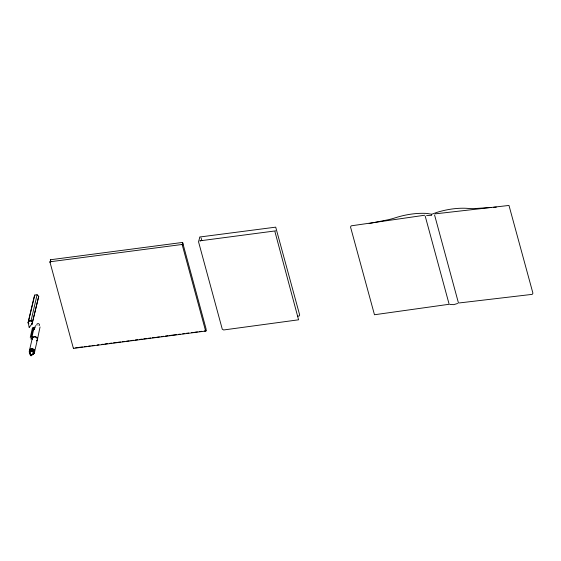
<?xml version="1.0" encoding="UTF-8"?>
<svg xmlns="http://www.w3.org/2000/svg" width="561" height="561" viewBox="0 0 561 561"><rect width="100%" height="100%" fill="white"/><g stroke="black" fill="none" stroke-linecap="round" stroke-linejoin="round"><path stroke-width="0.84" d="M30.666 338.949C32.166 338.963 32.727 336.831 31.388 335.843L33.204 328.122L35.413 327.631M31.339 324.251A2.076 1.732 13.1 0 0 32.089 321.804A2.076 1.732 13.1 0 0 29.088 321.187A2.076 1.732 13.1 0 0 28.863 323.739L28.05 322.947L34.109 296.916L34.796 295.03L37.11 294.728L38.737 296.306L31.991 324.223L38.737 296.306M28.05 322.947L34.796 295.03M32.678 322.344L31.051 320.759L37.11 294.728M31.823 337.427L33.597 329.784L34.172 329.433L33.744 327.848M29.544 350.057L32.258 338.402M37.314 340.036L34.6 351.698A2.665 2.223 13.1 0 0 32.503 348.697A2.665 2.223 13.1 0 0 29.431 350.632M37.412 339.629L40.041 326.951M431.325 215.627L431.64 214.267L436.823 212.416A47.874 24.039 -15.2 0 1 466.661 208.313L469.438 208.524A26.037 13.071 -15.2 0 0 475.426 208.51L491.12 207.458M29.263 327.414L32.117 323.683M35.006 326.649L35.764 325.646M199.863 237.072L198.531 241.784L222.275 329.188L223.657 329.966L298.578 319.805L274.946 231.665M200.011 236.973L275.703 227.149L299.651 314.91L299.272 315.948L297.505 316.257M457.622 303.487L453.674 304.658L449.915 304.455M369.152 223.53L386.185 220.157A42.25 21.213 -15.2 0 0 395.4 217.773L397.188 217.205A48.302 24.256 -15.2 0 1 427.202 213.46L431.64 214.267M430.687 215.347L426.584 215.494M424.705 215.228L351.207 225.831L350.527 226.995L374.475 314.749L448.505 304.364M34.354 327.336L33.309 327.477A0.954 0.477 -15.2 0 0 32.419 328.017L30.245 337.512L31.879 336.039L31.388 335.843M50.546 262.366A1.9 0.428 82.5 0 0 50.357 259.764L182.598 242.429L205.866 328.122A1.9 0.428 82.5 0 1 206.062 330.731L204.33 330.955M275.724 230.852L199.835 240.844L200.326 240.992M73.821 348.058A1.9 0.428 82.5 0 1 73.154 347.49L49.88 261.798L182.122 244.47A1.9 0.428 82.5 0 0 182.788 245.038A1.9 0.428 82.5 0 0 182.598 242.429M28.737 321.067L31.051 320.759M75.546 347.834L82.467 346.929M84.192 346.698L86.787 346.361M88.512 346.137L90.244 345.906M91.969 345.681L94.564 345.345M97.158 345.001L98.883 344.777M101.478 344.433L103.21 344.209M104.935 343.984L107.53 343.641M109.255 343.416L111.849 343.08M113.581 342.848L116.169 342.512M117.901 342.287L120.496 341.944M122.221 341.719L124.815 341.376M126.548 341.151L129.135 340.815M130.867 340.583L133.462 340.247M135.187 340.022L137.782 339.678M139.507 339.454L142.101 339.11M143.833 338.886L146.421 338.549M148.153 338.318L150.748 337.981M152.473 337.75L155.067 337.413M156.792 337.189L159.387 336.845M161.119 336.621L163.707 336.277M165.439 336.053L168.034 335.716M169.759 335.485L176.673 334.58M178.405 334.356L180.13 334.132M182.725 333.788L184.457 333.564M186.182 333.339L188.776 332.996M191.371 332.659L193.096 332.428M194.828 332.203L197.416 331.867M199.148 331.635L201.743 331.299M73.645 348.36L205.887 331.025M435.329 213.839L508.981 205.445L532.929 293.207L532.256 294.357L459.319 302.94M493.736 207.282L496.345 207.107M434.544 214.898L458.484 303.059M425.21 216.125L449.151 304.286M201.133 237.997L201.82 240.536M182.122 244.47L205.396 330.163A1.9 0.428 82.5 0 0 206.062 330.731M50.357 259.764L50.813 261.44M33.611 327.876L34.039 329.461M33.541 327.89L33.912 329.503M33.422 327.947L33.793 329.566M33.309 328.01L33.702 329.63M33.232 328.08L33.597 329.784M28.359 322.905L29.088 327.336M32.215 339.559L32.145 338.97A2.665 2.223 13.1 0 1 35.876 337.252A2.665 2.223 13.1 0 1 36.598 340.976M50.252 262.625A1.9 0.428 82.5 0 1 49.88 261.798M29.431 351.607A2.644 2.209 13.1 0 1 31.164 349.103A2.644 2.209 13.1 0 1 34.389 350.562A2.644 2.209 13.1 0 1 33.218 353.318M29.41 351.796A2.616 2.188 13.1 0 1 32.356 349.321A2.616 2.188 13.1 0 1 34.144 352.778M33.716 353.192A2.616 2.188 13.1 0 1 33.162 353.493M30.042 352.848A2.616 2.188 13.1 0 1 29.649 352.35M29.396 351.992A2.581 2.16 13.1 0 1 32.629 349.629A2.581 2.16 13.1 0 1 33.646 353.367M30.021 353.023A2.581 2.16 13.1 0 1 29.635 352.539M29.396 352.182A2.539 2.118 13.1 0 1 32.573 349.861A2.539 2.118 13.1 0 1 33.569 353.535M30.006 353.199A2.539 2.118 13.1 0 1 29.628 352.715M30.006 353.36A2.482 2.076 13.1 0 1 30.273 350.302A2.482 2.076 13.1 0 1 33.863 351.046A2.482 2.076 13.1 0 1 32.966 353.977M32.243 338.564A2.665 2.223 13.1 0 1 35.967 336.845A2.665 2.223 13.1 0 1 36.689 340.569M34.319 352.21A2.665 2.223 13.1 0 1 33.884 352.638A2.265 1.893 13.1 0 1 31.016 354.412M36.991 325.198A1.332 1.108 13.1 0 1 37.433 323.76A1.332 1.108 13.1 0 1 39.193 324.125A1.332 1.108 13.1 0 1 39.06 325.625M33.387 329.174A0.954 0.477 -15.2 0 1 33.863 329.048M30.014 353.675A2.349 1.964 13.1 0 1 30.434 350.695A2.349 1.964 13.1 0 1 33.856 351.803A2.349 1.964 13.1 0 1 32.243 354.398M30.028 353.823A2.265 1.893 13.1 0 1 30.778 350.814A2.265 1.893 13.1 0 1 33.912 352.673M30.049 353.963A2.174 1.816 13.1 0 1 30.771 351.081A2.174 1.816 13.1 0 1 33.779 352.862A2.174 1.816 13.1 0 1 31.002 354.531M30.006 353.521A2.419 2.02 13.1 0 1 30.273 350.541A2.419 2.02 13.1 0 1 33.765 351.263A2.419 2.02 13.1 0 1 32.889 354.117M30.911 355.66C33.106 355.085 29.403 354.068 30.932 355.639M30.119 354.229A1.964 1.634 13.1 0 0 33.401 353.795A1.964 1.634 13.1 0 0 31.093 351.558A1.964 1.634 13.1 0 0 30.119 354.229M30.532 355.527A0.757 0.638 13.1 0 0 31.809 355.358A0.757 0.638 13.1 0 0 30.911 354.489A0.757 0.638 13.1 0 0 30.532 355.527"/></g></svg>
